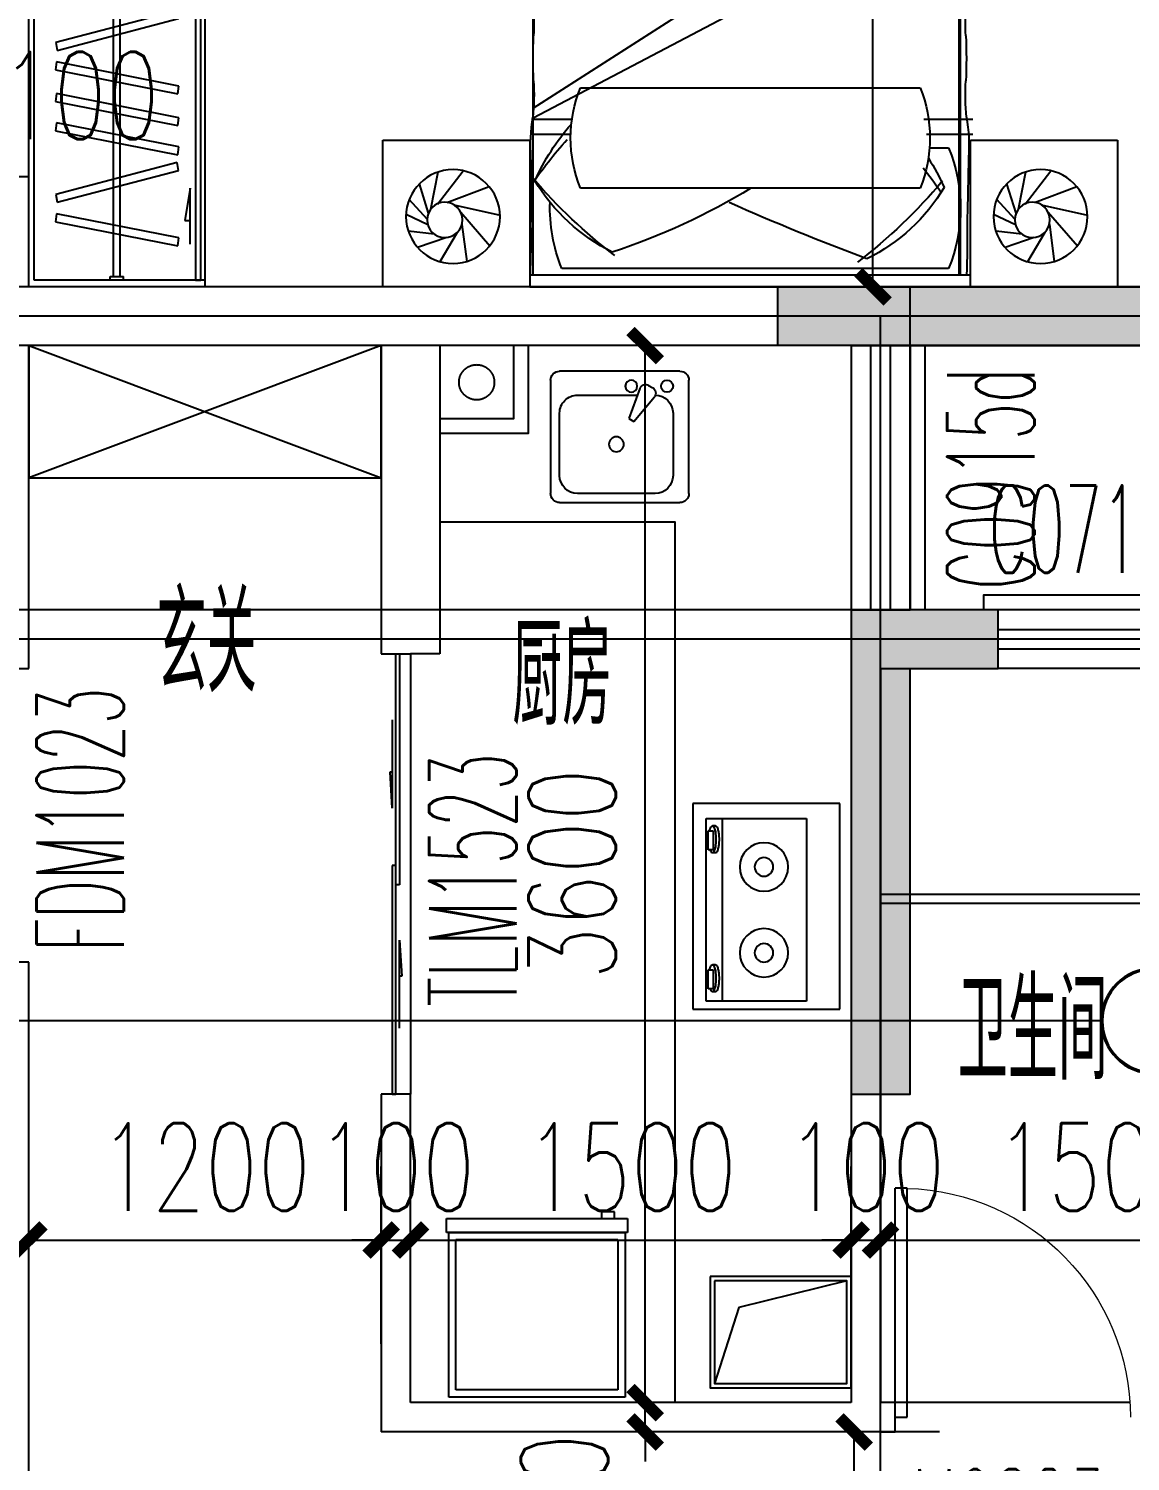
# Model space of a CAD drawing. Extents: x -129588 to 17450, y 1144 to 109436.
# Drawn here: x -3214 to 536, y 21598 to 26478 of the extents above; entities that cross this region are included whole.
import ezdxf

# ---------------------------------------------------------------- set-up
doc = ezdxf.new("R2010")
doc.units = 0
doc.header["$LTSCALE"] = 1000
doc.header["$MEASUREMENT"] = 0
doc.linetypes.add('DASH', pattern=[0.35, 0.25, -0.1])
doc.linetypes.add('PS', pattern=[3200, 1500, -200, 1500])
doc.layers.add('A-area(算全面积)', color=21, linetype='Continuous', plot=False)
doc.layers.add('A-FUR', color=8, linetype='Continuous', plot=False)
for name, color, linetype in [('A-Lvtry', 5, 'Continuous'), ('A-烟气道', 105, 'Continuous'), ('A-第三道尺寸线', 105, 'Continuous'), ('A-线脚看线', 9, 'Continuous'), ('DOTE', 16, 'Continuous'), ('PS', 6, 'PS'), ('PUB_HATCH', 8, 'Continuous'), ('PUB_TEXT', 7, 'Continuous'), ('WALL', 2, 'Continuous'), ('WINDOW', 4, 'Continuous'), ('WINDOW_TEXT', 7, 'Continuous'), ('剪力墙', 6, 'Continuous'), ('商业', 2, 'Continuous')]:
    doc.layers.add(name, color=color, linetype=linetype)
doc.styles.add('_TCH_DIM_T3', font='SIMPLEX.shx', dxfattribs={"width": 0.705882, "bigfont": 'GBCBIG.shx'})
doc.styles.add('_TCH_WINDOW', font='SIMPLEX.shx', dxfattribs={"width": 0.7, "height": 3.5, "bigfont": 'GBCBIG.shx'})
doc.styles.get("Standard").update_dxf_attribs({"font": 'gbenor.shx', "width": 0.7, "bigfont": 'gbcbig.shx'})
doc.dimstyles.new('_TCH_ARCH&&100', dxfattribs={"dimtxt": 297.5, "dimasz": 100, "dimexe": 250, "dimexo": 300, "dimgap": 100, "dimtad": 1, "dimdec": 0, "dimzin": 0, "dimdsep": 46, "dimtxsty": '_TCH_DIM_T3', "dimblk": 'ARCHTICK', "dimcen": 0.09, "dimclrt": 7, "dimazin": 2, "dimtfac": 1, "dimtdec": 0, "dimtix": 1, "dimtmove": 2, "dimatfit": 3, "dimfxl": 0, "dimtolj": 1, "dimtzin": 0, "dimarcsym": 0})

# ---------------------------------------------------------------- blocks, each defined once
blk = doc.blocks.new('jgjlq030328')
at = {"layer": 'PUB_HATCH'}
for points in [[(-245335, 18311.9), (-245335, 17711.9), (-246985, 17711.9), (-246985, 17911.9), (-245535, 17911.9), (-245535, 18311.9)], [(-246235, 16811.9), (-246735, 16811.9), (-246735, 15161.9), (-246535, 15161.9), (-246535, 16611.9), (-246235, 16611.9)]]:
    blk.add_hatch(color=256, dxfattribs=at).paths.add_polyline_path(points)
at = {"layer": '剪力墙'}
for points in [[(-245335, 18311.9), (-245335, 17711.9), (-246985, 17711.9), (-246985, 17911.9), (-245535, 17911.9), (-245535, 18311.9)], [(-246235, 16811.9), (-246735, 16811.9), (-246735, 15161.9), (-246535, 15161.9), (-246535, 16611.9), (-246235, 16611.9)]]:
    blk.add_lwpolyline(points, close=True, dxfattribs=at)
blk = doc.blocks.new('zhouxianssceng0329')
at = {"layer": 'DOTE'}
for p, q in [((5501.3, 144298.2), (-3313.7, 144298.2)), ((-313.7, 132089.9), (-313.7, 144298.2)), ((5501.3, 143298.2), (-44988.6, 143298.2)), ((5501.3, 143198.2), (-3313.7, 143198.2)), ((5501.3, 141898.2), (-10113.7, 141898.2))]:
    blk.add_line(p, q, dxfattribs=at)
blk = doc.blocks.new('BX1')
at = {"layer": 'A-Lvtry'}
for p, q in [((-560, 8), (-607.7, 8)), ((-607.7, 8), (-607.7, -608)), ((-560, -608), (-560, 8)), ((0, 0), (-560, 0)), ((0, -600), (0, 0)), ((-560, 0), (-560, -600)), ((-24, -24), (-536, -24)), ((-536, -24), (-536, -576)), ((-24, -576), (-24, -24)), ((-631.1, -564.3), (-631.1, -520)), ((-631.1, -520), (-607.7, -520)), ((-607.7, -520), (-607.7, -564.3)), ((-607.7, -564.3), (-631.1, -564.3)), ((-536, -576), (-24, -576)), ((-607.7, -608), (-560, -608)), ((-560, -600), (0, -600))]:
    blk.add_line(p, q, dxfattribs=at)
blk = doc.blocks.new('t4')
at = {"layer": 'A-Lvtry'}
for p, q in [((3876514.8, 2551819.5), (3876514.8, 2552229.1)), ((3876545.3, 2552259.6), (3876931.4, 2552259.6)), ((3876961.9, 2552229.1), (3876961.9, 2551819.5)), ((3876819.6, 2552205.6), (3876606.3, 2552205.6)), ((3876545.3, 2552144.6), (3876545.3, 2551880.5)), ((3876790.3, 2552072.2), (3876875.1, 2552142)), ((3876913.8, 2552122.3), (3876905.6, 2552136.5)), ((3876903.3, 2552093.1), (3876800.4, 2552054.6)), ((3876880.6, 2551880.5), (3876880.6, 2552084.6)), ((3876800.4, 2552054.6), (3876790.3, 2552072.2)), ((3876931.4, 2551789), (3876545.3, 2551789)), ((3876606.3, 2551819.5), (3876819.6, 2551819.5))]:
    blk.add_line(p, q, dxfattribs=at)
for centre, major_axis, start_param, end_param in [((3876545.3, 2552229.1), (-21.6, 21.6), -0.785398, 0.785398), ((3876931.4, 2552229.1), (-21.6, 21.6), 3.926991, 5.497787), ((3876606.3, 2552144.6), (-43.1, 43.1), -0.785398, 0.785398), ((3876819.6, 2552144.6), (43.1, 43.1), 5.497787, 7.068583), ((3876911.1, 2552185.3), (-14.4, 14.4), 4.712389, 10.995574), ((3876888, 2552126.3), (14.4, 14.4), 6.021386, 7.757331), ((3876911.1, 2552063.4), (14.4, 14.4), 6.283185283893945, 12.56637059107353), ((3876896.2, 2552112.2), (-14.4, 14.4), 2.714645, 4.45059), ((3876713, 2552012.6), (18, 18), 6.283185283897186, 12.56637059107677), ((3876606.3, 2551880.5), (-43.1, 43.1), 0.785398, 2.356194), ((3876819.6, 2551880.5), (-43.1, 43.1), 2.356194, 3.926991), ((3876545.3, 2551819.5), (21.6, 21.6), 2.356194, 3.926991), ((3876931.4, 2551819.5), (-21.6, 21.6), 2.356194, 3.926991)]:
    blk.add_ellipse(centre, major_axis=major_axis, ratio=1, start_param=start_param, end_param=end_param, dxfattribs=at)
blk = doc.blocks.new('zt1')
at = {"layer": 'A-Lvtry', "linetype": 'Continuous'}
for p, q in [((-700, 0), (0, 0)), ((-700, -500), (-700, 0)), ((0, 0), (0, -500)), ((0, -500), (-700, -500))]:
    blk.add_line(p, q, dxfattribs=at)
at = {"layer": 'A-Lvtry'}
for p, q in [((-673.5, -113.1), (-673.5, -455.5)), ((-50.7, -113.1), (-673.5, -113.1)), ((-50.7, -455.5), (-50.7, -113.1)), ((-673.5, -399.8), (-50.7, -399.8)), ((-640.9, -422.1), (-640.8, -433.8)), ((-565.7, -431.5), (-630.4, -431.5)), ((-630.4, -431.5), (-630.4, -448.2)), ((-565.7, -448.2), (-565.7, -431.5)), ((-549.1, -423.2), (-549.1, -433.7)), ((-167.9, -422.1), (-167.8, -433.8)), ((-157.4, -431.5), (-157.4, -448.2)), ((-92.7, -431.5), (-157.4, -431.5)), ((-92.7, -448.2), (-92.7, -431.5)), ((-76.1, -423.2), (-76.1, -433.7)), ((-673.5, -455.5), (-50.7, -455.5)), ((-630.4, -448.2), (-565.7, -448.2)), ((-157.4, -448.2), (-92.7, -448.2))]:
    blk.add_line(p, q, dxfattribs=at)
for points in [[(-549.1, -423.2, 0.259034), (-551, -419.8, 0.076276), (-562.5, -414.9, 0.036515), (-576.1, -412.4, 0.026615), (-594.9, -411.4, 0.026615), (-613.8, -412.4, 0.036515), (-627.3, -414.9, 0.076276), (-638.9, -419.8, 0.259034), (-640.8, -423.2, 0.078462), (-640.6, -424.5, 0.056762)], [(-549.1, -433.7, 0.259034), (-551, -430.3, 0.076276), (-562.5, -425.4, 0.036515), (-576.1, -422.9, 0.026615), (-594.9, -421.9, 0.026615), (-613.8, -422.9, 0.036515), (-627.3, -425.4, 0.076276), (-638.9, -430.3, 0.259034), (-640.8, -433.7, 0.259034), (-638.9, -437.2, 0.056762), (-630.4, -441.2, 0.036515)], [(-565.7, -442.9, 0.008736), (-562.5, -442.1, 0.076276), (-551, -437.2, 0.259034), (-549.1, -433.7, 0.259034)], [(-76.1, -423.2, 0.259034), (-78, -419.8, 0.076276), (-89.5, -414.9, 0.036515), (-103.1, -412.4, 0.026615), (-121.9, -411.4, 0.026615), (-140.8, -412.4, 0.036515), (-154.3, -414.9, 0.076276), (-165.9, -419.8, 0.259034), (-167.8, -423.2, 0.078462), (-167.6, -424.5, 0.056762)], [(-76.1, -433.7, 0.259034), (-78, -430.3, 0.076276), (-89.5, -425.4, 0.036515), (-103.1, -422.9, 0.026615), (-121.9, -421.9, 0.026615), (-140.8, -422.9, 0.036515), (-154.3, -425.4, 0.076276), (-165.9, -430.3, 0.259034), (-167.8, -433.7, 0.259034), (-165.9, -437.2, 0.056762), (-157.4, -441.2, 0.036515)], [(-92.7, -442.9, 0.008736), (-89.5, -442.1, 0.076276), (-78, -437.2, 0.259034), (-76.1, -433.7, 0.259034)]]:
    blk.add_lwpolyline(points, format="xyb", dxfattribs=at)
at = {"layer": 'A-Lvtry', "linetype": 'Continuous'}
for centre, radius in [((-508.4, -258.5), 82.5), ((-215.8, -258.5), 82.5), ((-508.4, -258.5), 31.6), ((-215.8, -258.5), 31.6)]:
    blk.add_circle(centre, radius, dxfattribs=at)
at = {"layer": 'A-Lvtry', "width": 0.8, "flags": 9}
for tag in ['YSIZE', 'XSIZE']:
    blk.add_attdef(tag, (-350, 0), '', height=0.5, dxfattribs=at)
blk = doc.blocks.new('A$C2EEA3612')
at = {"linetype": 'Continuous'}
for p, q in [((-180, 570), (-172.9, 299.7)), ((-175, 570.2), (-168, 299.8)), ((175, 570.2), (168, 299.8)), ((180, 570), (172.9, 299.7)), ((-172.9, 299.7), (-171.1, 240)), ((-163, 295), (163, 295)), ((172.9, 299.7), (171.1, 240)), ((-171.6, 255), (171.6, 255)), ((-163, 290), (163, 290)), ((-171.1, 240), (-169.5, 186.6)), ((171.1, 240), (169.5, 186.6)), ((-169.5, 186.6), (-165.6, 19.4)), ((169.5, 186.6), (165.6, 19.4)), ((-145.6, 0), (145.6, 0))]:
    blk.add_line(p, q, dxfattribs=at)
for radius in [20, 15]:
    blk.add_circle((0, 90), radius, dxfattribs=at)
for centre, radius, start, end in [((0, 570), 180, 0, 180), ((0, 570), 175, 0, 180), ((-163, 300), 10, 181.7534, 270), ((-163, 300), 5, 181.7534, 270), ((163, 300), 5, 270, 358.2466), ((163, 300), 10, 270, 358.2466), ((-149.5, 187.2), 20, 99.8557, 181.7534), ((0, -673.3), 893.4, 80.1443, 99.8557), ((149.5, 187.2), 20, 358.2466, 80.1443), ((-145.6, 20), 20, 181.7534, 270), ((145.6, 20), 20, 270, 358.2466)]:
    blk.add_arc(centre, radius, start, end, dxfattribs=at)
blk = doc.blocks.new('g3wr')
at = {"color": 251}
blk.add_wipeout([(92376.5, 176270.3), (92376.5, 176416), (92376.5, 176561.6), (92382.1, 176575.5), (92395.9, 176581.5), (92459.4, 176583.5), (92576.3, 176580.9), (92666.2, 176588.6), (92736.4, 176588), (92946.5, 176596), (92946.5, 176591), (93056.8, 176558.2), (93056.8, 176558.2), (93126.5, 176416), (93075.6, 176297.8), (92946.5, 176236), (92831.5, 176244.5), (92676.2, 176243), (92576.3, 176251), (92395.9, 176250.4)], dxfattribs=at)
at = {"xscale": -1, "rotation": 270}
blk.add_blockref('A$C2EEA3612', (92376.5, 176416), dxfattribs=at)
blk = doc.blocks.new('$TCHSYS$WIN2D')
for p, q in [((-0.5, 0.5), (0.5, 0.5)), ((-0.5, 0.5), (-0.5, -0.5)), ((0.5, 0.5), (0.5, -0.5)), ((0.5, 0.1667), (-0.5, 0.1667)), ((0.5, -0.1667), (-0.5, -0.1667)), ((-0.5, -0.5), (0.5, -0.5))]:
    blk.add_line(p, q)
blk = doc.blocks.new('$DorLib2D$00000001')
for p, q in [((0.45, 0.975), (0.5, 0.975)), ((0.45, 0), (0.45, 0.975)), ((0.5, 0), (0.5, 0.975)), ((0.5, 0), (0.45, 0))]:
    blk.add_line(p, q)
at = {"lineweight": 13}
blk.add_arc((0.475, 0), 0.975, 91.4693, 180, dxfattribs=at)
blk = doc.blocks.new('$DorLib2D$00000131')
at = {"color": 0, "linetype": 'Continuous'}
for p, q in [((0.15, 0.125), (0.2319, 0.1973)), ((0.2319, 0.1973), (0.2319, 0.125)), ((-0.5, 0.125), (-0.5, 0)), ((0.0192, 0.125), (-0.5, 0.125)), ((0.0192, 0), (0.0192, 0.125)), ((0.35, 0.125), (0.15, 0.125)), ((-0.5, 0), (0.0192, 0)), ((-0.024, 0), (0.5, 0)), ((-0.024, -0.125), (-0.024, 0)), ((0.5, 0), (0.5, -0.125)), ((-0.35, -0.125), (-0.15, -0.125)), ((-0.2319, -0.1973), (-0.2319, -0.125)), ((-0.15, -0.125), (-0.2319, -0.1973)), ((0.5, -0.125), (-0.024, -0.125))]:
    blk.add_line(p, q, dxfattribs=at)
blk = doc.blocks.new('_ArchTick')
at = {"color": 0, "linetype": 'ByBlock', "const_width": 0.4}
blk.add_lwpolyline([(-0.5, -0.5), (0.5, 0.5)], dxfattribs=at)
blk = doc.blocks.new('*D1066')
at = {"layer": 'A-第三道尺寸线', "color": 0, "lineweight": -2, "transparency": 16777216}
for p, q in [((90662, 166534.8), (90121.7, 166534.8)), ((90371.7, 165434.8), (90371.7, 166534.8)), ((90662, 165434.8), (90121.7, 165434.8))]:
    blk.add_line(p, q, dxfattribs=at)
at = {"layer": 'Defpoints', "color": 0, "transparency": 16777216}
for p in [(90371.7, 166534.8), (90962, 166534.8), (90962, 165434.8)]:
    blk.add_point(p, dxfattribs=at)
at = {"layer": 'A-第三道尺寸线', "color": 0, "lineweight": -2, "transparency": 16777216, "xscale": 100, "yscale": 100, "zscale": 100}
for p, rotation in [((90371.7, 166534.8), 90), ((90371.7, 165434.8), 270)]:
    blk.add_blockref('_ArchTick', p, dxfattribs=dict(at, rotation=rotation))
at = {"layer": 'A-第三道尺寸线', "color": 7, "transparency": 16777216, "insert": (90123, 165984.8), "char_height": 297.5, "attachment_point": 5, "rotation": 90, "style": '_TCH_DIM_T3'}
blk.add_mtext('\\A1;1100', dxfattribs=at)
blk = doc.blocks.new('*D1074')
at = {"layer": 'A-第三道尺寸线', "color": 0, "lineweight": -2, "transparency": 16777216}
for p, q in [((90462, 166834.8), (90462, 167438.6)), ((91962, 166834.8), (91962, 167438.6)), ((90462, 167188.6), (91962, 167188.6))]:
    blk.add_line(p, q, dxfattribs=at)
at = {"layer": 'Defpoints', "color": 0, "transparency": 16777216}
for p in [(91962, 167188.6), (90462, 166534.8), (91962, 166534.8)]:
    blk.add_point(p, dxfattribs=at)
at = {"layer": 'A-第三道尺寸线', "color": 0, "lineweight": -2, "transparency": 16777216, "xscale": 100, "yscale": 100, "zscale": 100, "rotation": 180}
blk.add_blockref('_ArchTick', (90462, 167188.6), dxfattribs=at)
at = {"layer": 'A-第三道尺寸线', "color": 0, "lineweight": -2, "transparency": 16777216, "xscale": 100, "yscale": 100, "zscale": 100}
blk.add_blockref('_ArchTick', (91962, 167188.6), dxfattribs=at)
at = {"layer": 'A-第三道尺寸线', "color": 7, "transparency": 16777216, "insert": (91212, 167437.3), "char_height": 297.5, "attachment_point": 5, "style": '_TCH_DIM_T3'}
blk.add_mtext('\\A1;1500', dxfattribs=at)
blk = doc.blocks.new('*D1075')
at = {"layer": 'A-第三道尺寸线', "color": 0, "lineweight": -2, "transparency": 16777216}
for p, q in [((90362, 166834.8), (90362, 167438.6)), ((90462, 166834.8), (90462, 167438.6)), ((90362, 167188.6), (90262, 167188.6)), ((90362, 167188.6), (90462, 167188.6)), ((90462, 167188.6), (90562, 167188.6))]:
    blk.add_line(p, q, dxfattribs=at)
at = {"layer": 'Defpoints', "color": 0, "transparency": 16777216}
for p in [(90462, 167188.6), (90362, 166534.8), (90462, 166534.8)]:
    blk.add_point(p, dxfattribs=at)
at = {"layer": 'A-第三道尺寸线', "color": 0, "lineweight": -2, "transparency": 16777216, "xscale": 100, "yscale": 100, "zscale": 100}
blk.add_blockref('_ArchTick', (90362, 167188.6), dxfattribs=at)
at = {"layer": 'A-第三道尺寸线', "color": 0, "lineweight": -2, "transparency": 16777216, "xscale": 100, "yscale": 100, "zscale": 100, "rotation": 180}
blk.add_blockref('_ArchTick', (90462, 167188.6), dxfattribs=at)
at = {"layer": 'A-第三道尺寸线', "color": 7, "transparency": 16777216, "insert": (90412, 167437.3), "char_height": 297.5, "attachment_point": 5, "style": '_TCH_DIM_T3'}
blk.add_mtext('\\A1;100', dxfattribs=at)
blk = doc.blocks.new('*D1076')
at = {"layer": 'A-第三道尺寸线', "color": 0, "lineweight": -2, "transparency": 16777216}
for p, q in [((88862, 166834.8), (88862, 167438.6)), ((90362, 166834.8), (90362, 167438.6)), ((88862, 167188.6), (90362, 167188.6))]:
    blk.add_line(p, q, dxfattribs=at)
at = {"layer": 'Defpoints', "color": 0, "transparency": 16777216}
for p in [(90362, 167188.6), (88862, 166534.8), (90362, 166534.8)]:
    blk.add_point(p, dxfattribs=at)
at = {"layer": 'A-第三道尺寸线', "color": 0, "lineweight": -2, "transparency": 16777216, "xscale": 100, "yscale": 100, "zscale": 100, "rotation": 180}
blk.add_blockref('_ArchTick', (88862, 167188.6), dxfattribs=at)
at = {"layer": 'A-第三道尺寸线', "color": 0, "lineweight": -2, "transparency": 16777216, "xscale": 100, "yscale": 100, "zscale": 100}
blk.add_blockref('_ArchTick', (90362, 167188.6), dxfattribs=at)
at = {"layer": 'A-第三道尺寸线', "color": 7, "transparency": 16777216, "insert": (89612, 167437.3), "char_height": 297.5, "attachment_point": 5, "style": '_TCH_DIM_T3'}
blk.add_mtext('\\A1;1500', dxfattribs=at)
blk = doc.blocks.new('*D1077')
at = {"layer": 'A-第三道尺寸线', "color": 0, "lineweight": -2, "transparency": 16777216}
for p, q in [((88762, 166834.8), (88762, 167438.6)), ((88862, 166834.8), (88862, 167438.6)), ((88762, 167188.6), (88662, 167188.6)), ((88762, 167188.6), (88862, 167188.6)), ((88862, 167188.6), (88962, 167188.6))]:
    blk.add_line(p, q, dxfattribs=at)
at = {"layer": 'Defpoints', "color": 0, "transparency": 16777216}
for p in [(88862, 167188.6), (88762, 166534.8), (88862, 166534.8)]:
    blk.add_point(p, dxfattribs=at)
at = {"layer": 'A-第三道尺寸线', "color": 0, "lineweight": -2, "transparency": 16777216, "xscale": 100, "yscale": 100, "zscale": 100}
blk.add_blockref('_ArchTick', (88762, 167188.6), dxfattribs=at)
at = {"layer": 'A-第三道尺寸线', "color": 0, "lineweight": -2, "transparency": 16777216, "xscale": 100, "yscale": 100, "zscale": 100, "rotation": 180}
blk.add_blockref('_ArchTick', (88862, 167188.6), dxfattribs=at)
at = {"layer": 'A-第三道尺寸线', "color": 7, "transparency": 16777216, "insert": (88812, 167437.3), "char_height": 297.5, "attachment_point": 5, "style": '_TCH_DIM_T3'}
blk.add_mtext('\\A1;100', dxfattribs=at)
blk = doc.blocks.new('*D1078')
at = {"layer": 'A-第三道尺寸线', "color": 0, "lineweight": -2, "transparency": 16777216}
for p, q in [((87562, 166834.8), (87562, 167438.6)), ((88762, 166834.8), (88762, 167438.6)), ((87562, 167188.6), (88762, 167188.6))]:
    blk.add_line(p, q, dxfattribs=at)
at = {"layer": 'Defpoints', "color": 0, "transparency": 16777216}
for p in [(88762, 167188.6), (87562, 166534.8), (88762, 166534.8)]:
    blk.add_point(p, dxfattribs=at)
at = {"layer": 'A-第三道尺寸线', "color": 0, "lineweight": -2, "transparency": 16777216, "xscale": 100, "yscale": 100, "zscale": 100, "rotation": 180}
blk.add_blockref('_ArchTick', (87562, 167188.6), dxfattribs=at)
at = {"layer": 'A-第三道尺寸线', "color": 0, "lineweight": -2, "transparency": 16777216, "xscale": 100, "yscale": 100, "zscale": 100}
blk.add_blockref('_ArchTick', (88762, 167188.6), dxfattribs=at)
at = {"layer": 'A-第三道尺寸线', "color": 7, "transparency": 16777216, "insert": (88162, 167437.3), "char_height": 297.5, "attachment_point": 5, "style": '_TCH_DIM_T3'}
blk.add_mtext('\\A1;1200', dxfattribs=at)
blk = doc.blocks.new('*D1079')
at = {"layer": 'A-第三道尺寸线', "color": 0, "lineweight": -2, "transparency": 16777216}
for p, q in [((90062, 170234.8), (89410.7, 170234.8)), ((89660.7, 166634.8), (89660.7, 170234.8)), ((90062, 166634.8), (89410.7, 166634.8))]:
    blk.add_line(p, q, dxfattribs=at)
at = {"layer": 'Defpoints', "color": 0, "transparency": 16777216}
for p in [(89660.7, 170234.8), (90362, 170234.8), (90362, 166634.8)]:
    blk.add_point(p, dxfattribs=at)
at = {"layer": 'A-第三道尺寸线', "color": 0, "lineweight": -2, "transparency": 16777216, "xscale": 100, "yscale": 100, "zscale": 100}
for p, rotation in [((89660.7, 170234.8), 90), ((89660.7, 166634.8), 270)]:
    blk.add_blockref('_ArchTick', p, dxfattribs=dict(at, rotation=rotation))
at = {"layer": 'A-第三道尺寸线', "color": 7, "transparency": 16777216, "insert": (89412, 168434.8), "char_height": 297.5, "attachment_point": 5, "rotation": 90, "style": '_TCH_DIM_T3'}
blk.add_mtext('\\A1;3600', dxfattribs=at)
blk = doc.blocks.new('*D1080')
at = {"layer": 'A-第三道尺寸线', "color": 0, "lineweight": -2, "transparency": 16777216}
for p, q in [((89660.7, 166634.8), (89660.7, 166734.8)), ((90062, 166634.8), (89410.7, 166634.8)), ((89660.7, 166534.8), (89660.7, 166634.8)), ((90062, 166534.8), (89410.7, 166534.8)), ((89660.7, 166534.8), (89660.7, 166434.8))]:
    blk.add_line(p, q, dxfattribs=at)
at = {"layer": 'Defpoints', "color": 0, "transparency": 16777216}
for p in [(89660.7, 166634.8), (90362, 166634.8), (90362, 166534.8)]:
    blk.add_point(p, dxfattribs=at)
at = {"layer": 'A-第三道尺寸线', "color": 0, "lineweight": -2, "transparency": 16777216, "xscale": 100, "yscale": 100, "zscale": 100}
for p, rotation in [((89660.7, 166634.8), 270), ((89660.7, 166534.8), 90)]:
    blk.add_blockref('_ArchTick', p, dxfattribs=dict(at, rotation=rotation))
at = {"layer": 'A-第三道尺寸线', "color": 7, "transparency": 16777216, "insert": (89385.7, 166259.8), "char_height": 297.5, "attachment_point": 5, "rotation": 90, "style": '_TCH_DIM_T3'}
blk.add_mtext('\\A1;100', dxfattribs=at)
blk = doc.blocks.new('床-次')
for p, q in [((0, 1250), (-500, 1250)), ((-500, 1250), (-500, 750)), ((0, 750), (0, 1250)), ((-211.2, 1097.1), (-246.7, 1171.4)), ((-251.5, 1094.8), (-351.2, 1125.9)), ((-230.3, 1099.5), (-298, 1160.7)), ((-179.1, 1074.2), (-189.7, 1163.7)), ((-168.5, 1032.8), (-133.7, 1131.8)), ((-264.8, 1087), (-391.3, 1061.6)), ((-281.6, 1064.1), (-395.4, 976.5)), ((-287.6, 1032.1), (-341.4, 888.3)), ((-185.3, 997.5), (-85.7, 1056.5)), ((-279.8, 1009.2), (-244.4, 851.5)), ((-253.8, 985.3), (-140.1, 886)), ((-212.8, 981.5), (-86.3, 964.7)), ((-40, 738.5), (-2054.4, 738.5)), ((-40, 738.5), (-2054.4, 738.5)), ((-1999.7, 738.5), (-1999.7, -801.2)), ((-608.2, 738.5), (-1552.4, -732.5)), ((-575.1, 738.5), (-1363.6, -758.2)), ((-570.6, 738.5), (-570.6, 606)), ((-519.8, 738.5), (-519.8, 615.5)), ((-500, 750), (0, 750)), ((-40, -750), (-40, 750)), ((-40, 750), (0, 750)), ((0, 750), (0, -750)), ((-63, -675.7), (-63, 640.9)), ((-678.3, 577.3), (-678.3, -578.2)), ((-336.3, -578.2), (-336.3, 577.3)), ((-570.6, -590.9), (-570.6, -758.2)), ((-519.8, -600.4), (-519.8, -758.2)), ((-473.4, -610.8), (-473.4, -675.7)), ((-40, -711.5), (-2054.4, -711.5)), ((-40, -715.5), (-2054.4, -715.5)), ((0, -750), (-500, -750)), ((-500, -750), (-500, -1250)), ((0, -750), (-40, -750)), ((0, -1250), (0, -750)), ((-211.2, -902.9), (-246.7, -828.6)), ((-251.5, -905.2), (-351.2, -874.1)), ((-230.3, -900.5), (-298, -839.3)), ((-179.1, -925.8), (-189.7, -836.3)), ((-168.5, -967.2), (-133.7, -868.2)), ((-264.8, -913), (-391.3, -938.4)), ((-281.6, -935.9), (-395.4, -1023.5)), ((-287.6, -967.9), (-341.4, -1111.7)), ((-185.3, -1002.5), (-85.7, -943.5)), ((-279.8, -990.8), (-244.4, -1148.5)), ((-253.8, -1014.7), (-140.1, -1114)), ((-212.8, -1018.5), (-86.3, -1035.3)), ((-500, -1250), (0, -1250))]:
    blk.add_line(p, q)
for centre, radius in [((-239.3, 1011.5), 160), ((-228.1, 1039.5), 60), ((-239.3, -988.5), 160), ((-228.1, -960.5), 60)]:
    blk.add_circle(centre, radius)
for centre, radius, start, end in [((-2050.6, 726), 61.8, 114.6552, 197.0582), ((-2025.4, 689.2), 106, 45.7841, 118.7213), ((-1447.1, 581), 209.9, 87.9632, 116.1276), ((-1430.8, 599), 192, 63.047, 92.6492), ((-1950.6, 749.2), 16, 93.3957, 183.4418), ((-1965.7, -466.9), 1215.2, 83.9678, 90.0408), ((-1770.2, 1899.8), 1160.2, 266.6495, 276.12), ((-1636.1, 955.2), 209.3, 267.1562, 297.4576), ((-1225.8, 1105.3), 355.3, 250.6064, 272.328), ((-1221.3, -1525.3), 2275.6, 85.9688, 89.7495), ((-909.2, 2045.3), 1309.4, 263.3302, 272.3581), ((-778.2, -773.7), 1512.6, 87.0776, 92.9224), ((-655.9, 1541.2), 805.5, 266.782, 275.5915), ((-480.7, 163.8), 583.8, 86.0367, 99.5331), ((-58.4, 47), 749.3, 113.8347, 131.4622), ((532.5, -530), 1548.8, 124.5749, 131.8881), ((-774.9, -20652.4), 21401.2, 88.49238, 89.10433), ((-1546.8, -636.7), 1810.6, 37.3131, 49.4206), ((-689.8, 185.7), 637.9, 26.4088, 59.0003), ((-160, -2198.1), 2939.9, 87.6616, 91.0116), ((-1983, 763.6), 138.4, 203.7061, 231.956), ((-2098.3, 610.2), 53.6, 340.2311, 55.8644), ((-268.2, 142.5), 539, 67.6212, 92.1024), ((-1819.9, 531), 236, 164.9987, 197.1808), ((-507.3, 161.9), 449.1, 67.6212, 112.3788), ((-2002.9, 452.2), 43.4, 129.0734, 167.946), ((-2962.5, 430.3), 933.9, 354.9526, 3.4165), ((-2185.6, 1136.9), 2172.2, 328.3558, 342.1044), ((5743.4, 272.5), 7776, 179.44258, 181.07566), ((-1219.9, 79.3), 812.7, 176.6723, 181.7242), ((-9950.5, -199.5), 7922.3, 358.6733, 1.8401), ((-7673.2, -3224.4), 8087.9, 20.45865, 24.04845), ((-2329.2, -362.3), 299.6, 341.3052, 356.0421), ((-1523.8, 732.7), 1810.6, 309.9646, 322.6869), ((-666.8, -113.7), 637.9, 300.9997, 333.5912), ((-1819.9, -528), 236, 162.8192, 195.0013), ((-507.3, -162.9), 449.1, 247.6212, 292.3788), ((-2098.3, -607.2), 53.6, 304.1356, 19.7689), ((-35.4, 25), 749.3, 237.4638, 246.1653), ((555.5, 626), 1548.8, 231.6372, 235.4251), ((-1983, -760.6), 138.4, 128.044, 156.2939), ((-268.2, -177.3), 539, 247.6212, 292.3788), ((-2050.6, -723), 61.8, 162.9418, 245.3448), ((-2025.4, -686.2), 106, 241.2787, 314.2159), ((-1950.6, -746.2), 16, 176.5582, 266.6043), ((-1965.7, 469.9), 1215.2, 269.9592, 276.0322), ((-1770.2, -1896.8), 1160.2, 83.88, 93.3505), ((-1636.1, -952.2), 209.3, 62.5424, 92.8438), ((-1447.1, -578), 209.9, 243.8724, 272.0368), ((-1430.8, -596), 192, 267.3508, 296.953), ((-1225.8, -1102.3), 355.3, 87.672, 109.3936), ((-1221.3, 1528.3), 2275.6, 270.2505, 274.0312), ((-909.2, -2042.3), 1309.4, 87.6419, 96.6698), ((-778.2, 776.7), 1512.6, 267.0776, 272.9224), ((-655.9, -1538.2), 805.5, 84.4085, 93.218), ((-480.7, -160.8), 583.8, 260.4669, 273.9633), ((-774.9, 20655.4), 21401.2, 270.89567, 271.50762), ((-160, 2201.1), 2939.9, 268.9884, 272.3384)]:
    blk.add_arc(centre, radius, start, end)
at = {"text_generation_flag": 4, "width": 0.8, "flags": 9}
for tag, p in [('XSIZE', (-239.3, 1011.5)), ('YSIZE', (-239.3, 1011.5)), ('XSIZE', (-239.3, -988.5)), ('YSIZE', (-239.3, -988.5))]:
    blk.add_attdef(tag, p, '', height=0.5, rotation=180, dxfattribs=at)
blk = doc.blocks.new('u5g')
at = {"color": 8, "linetype": 'DASH', "ltscale": 20}
for p, q in [((10502.8, 151826.4), (10512.8, 151826.4)), ((10512.8, 151826.4), (10512.8, 151776.4)), ((12177.7, 151813.9), (10512.8, 151813.9)), ((12187.8, 151826.4), (12177.7, 151826.4)), ((12177.7, 151826.4), (12177.7, 151776.4)), ((10502.8, 151776.4), (10512.8, 151776.4)), ((12177.7, 151788.9), (10512.8, 151788.9)), ((12187.8, 151776.4), (12177.7, 151776.4))]:
    blk.add_line(p, q, dxfattribs=at)
at = {"color": 8, "ltscale": 20}
for p, q in [((11917.6, 151531.4), (12012.7, 151550.3)), ((12012.7, 151550.3), (12012.7, 151531.4)), ((12082.8, 151531.4), (11917.6, 151531.4)), ((10607.7, 151503.4), (10772.9, 151503.4)), ((10772.9, 151503.4), (10677.8, 151484.5)), ((10677.8, 151484.5), (10677.8, 151503.4))]:
    blk.add_line(p, q, dxfattribs=at)
at = {"linetype": 'DASH', "ltscale": 20}
for points in [[(12207.8, 152126.4), (10482.8, 152126.4), (10482.8, 151476.4), (12207.8, 151476.4)], [(10502.8, 151531.4), (11355.3, 151531.4), (11355.3, 151511.4), (10502.8, 151511.4)], [(11335.3, 151511.4), (12187.8, 151511.4), (12187.8, 151491.4), (11335.3, 151491.4)]]:
    blk.add_lwpolyline(points, close=True, dxfattribs=at)
blk.add_lwpolyline([(12187.8, 151476.4), (12187.8, 152106.4), (10502.8, 152106.4), (10502.8, 151476.4)], dxfattribs=at)
at = {"color": 8, "linetype": 'DASH', "ltscale": 20}
for points in [[(10603.3, 151578.7), (10696.8, 152026.6), (10719.8, 152021.8), (10626.3, 151573.9)], [(10780.1, 151578.7), (10873.6, 152026.6), (10896.6, 152021.8), (10803.1, 151573.9)], [(11001.3, 151572.3), (10930.5, 152024.3), (10953.7, 152028), (11024.5, 151576)], [(11087.5, 151578.7), (11181, 152026.6), (11204, 152021.8), (11110.4, 151573.9)], [(11310.5, 151572.3), (11239.7, 152024.3), (11262.9, 152028), (11333.7, 151576)], [(11396.6, 151578.7), (11490.1, 152026.6), (11513.1, 152021.8), (11419.6, 151573.9)], [(11617.8, 151572.3), (11547, 152024.3), (11570.2, 152028), (11641, 151576)], [(11711, 151572.3), (11640.2, 152024.3), (11663.4, 152028), (11734.2, 151576)], [(11796.6, 151572.3), (11725.8, 152024.3), (11749, 152028), (11819.8, 151576)], [(11842.7, 151578.7), (11936.3, 152026.6), (11959.3, 152021.8), (11865.7, 151573.9)], [(12064, 151572.3), (11993.2, 152024.3), (12016.4, 152028), (12087.2, 151576)]]:
    blk.add_lwpolyline(points, close=True, dxfattribs=at)
blk = doc.blocks.new('*D1102')
at = {"layer": 'A-第三道尺寸线', "color": 0, "lineweight": -2, "transparency": 16777216}
for p, q in [((8680, 176411.7), (9389.2, 176411.7)), ((9139.2, 173511.7), (9139.2, 176411.7)), ((8680, 173511.7), (9389.2, 173511.7))]:
    blk.add_line(p, q, dxfattribs=at)
at = {"layer": 'Defpoints', "color": 0, "transparency": 16777216}
for p in [(8380, 176411.7), (9139.2, 176411.7), (8380, 173511.7)]:
    blk.add_point(p, dxfattribs=at)
at = {"layer": 'A-第三道尺寸线', "color": 0, "lineweight": -2, "transparency": 16777216, "xscale": 100, "yscale": 100, "zscale": 100}
for p, rotation in [((9139.2, 176411.7), 90), ((9139.2, 173511.7), 270)]:
    blk.add_blockref('_ArchTick', p, dxfattribs=dict(at, rotation=rotation))
at = {"layer": 'A-第三道尺寸线', "color": 7, "transparency": 16777216, "insert": (8890.5, 174961.7), "char_height": 297.5, "attachment_point": 5, "rotation": 90, "style": '_TCH_DIM_T3'}
blk.add_mtext('\\A1;2900', dxfattribs=at)
blk = doc.blocks.new('ssxianjiao0329')
at = {"layer": 'A-线脚看线'}
for points in [[(-163.7, 144198.2), (-163.7, 143298.2)], [(836.3, 143298.2), (836.3, 143348.2), (36.3, 143348.2), (36.3, 143298.2)]]:
    blk.add_lwpolyline(points, dxfattribs=at)
blk = doc.blocks.new('*D364')
at = {"layer": 'A-第三道尺寸线', "color": 0, "lineweight": -2, "transparency": 16777216}
for p, q in [((-3413.7, 25598.2), (-3413.7, 26224.5)), ((-3313.7, 25598.2), (-3313.7, 26224.5)), ((-3413.7, 25974.5), (-3513.7, 25974.5)), ((-3413.7, 25974.5), (-3313.7, 25974.5)), ((-3313.7, 25974.5), (-3213.7, 25974.5))]:
    blk.add_line(p, q, dxfattribs=at)
at = {"layer": 'Defpoints', "color": 0, "transparency": 16777216}
for p in [(-3313.7, 25974.5), (-3413.7, 25298.2), (-3313.7, 25298.2)]:
    blk.add_point(p, dxfattribs=at)
at = {"layer": 'A-第三道尺寸线', "color": 0, "lineweight": -2, "transparency": 16777216, "xscale": 100, "yscale": 100, "zscale": 100}
blk.add_blockref('_ArchTick', (-3413.7, 25974.5), dxfattribs=at)
at = {"layer": 'A-第三道尺寸线', "color": 0, "lineweight": -2, "transparency": 16777216, "xscale": 100, "yscale": 100, "zscale": 100, "rotation": 180}
blk.add_blockref('_ArchTick', (-3313.7, 25974.5), dxfattribs=at)
at = {"layer": 'A-第三道尺寸线', "color": 7, "transparency": 16777216, "insert": (-3038.7, 26249.5), "char_height": 297.5, "attachment_point": 5, "style": '_TCH_DIM_T3'}
blk.add_mtext('\\A1;100', dxfattribs=at)
blk = doc.blocks.new('a5huxing0323')
at = {"layer": 'A-FUR'}
for p, q in [((88762, 170234.8), (87562, 169784.8)), ((87562, 170234.8), (88762, 169784.8))]:
    blk.add_line(p, q, dxfattribs=at)
blk.add_lwpolyline([(87562, 169784.8), (88762, 169784.8), (88762, 170234.8), (87562, 170234.8)], close=True, dxfattribs=at)
at = {"layer": 'A-Lvtry'}
for points in [[(88962.3, 169634.8), (89762, 169634.8), (89762, 166634.8)], [(91612, 168364.8), (90462, 168364.8)], [(91612, 168334.8), (90462, 168334.8)]]:
    blk.add_lwpolyline(points, dxfattribs=at)
at = {"layer": 'A-烟气道'}
for points in [[(89882, 167064.8), (89882, 166684.8), (90362, 166684.8), (90362, 167064.8)], [(89897, 167049.8), (89897, 166699.8), (90347, 166699.8), (90347, 167049.8)]]:
    blk.add_lwpolyline(points, close=True, dxfattribs=at)
blk.add_lwpolyline([(90347, 167049.8), (89979.8, 166959.1), (89897, 166699.8)], dxfattribs=at)
at = {"layer": 'PS', "ltscale": 0.5}
blk.add_circle((89087, 170109.8), 60, dxfattribs=at)
at = {"layer": 'WALL'}
for p, q in [((88862, 170434.8), (87362, 170434.8)), ((90562, 170434.8), (88862, 170434.8)), ((90562, 170234.8), (90562, 170434.8)), ((87562, 169134.8), (87562, 170234.8)), ((88762, 170234.8), (87562, 170234.8)), ((88762, 170234.8), (88762, 169184.8)), ((88962, 170234.8), (88962, 169184.8)), ((90362, 170234.8), (88962, 170234.8)), ((90362, 170234.8), (90562, 170234.8)), ((90562, 169334.8), (90362, 169334.8)), ((90362, 169334.8), (90362, 169234.8)), ((90862, 169334.8), (90562, 169334.8)), ((90862, 169134.8), (90862, 169334.8)), ((90362, 169234.8), (90362, 166634.8)), ((88762, 169184.8), (88862, 169184.8)), ((88962, 169184.8), (88862, 169184.8)), ((87362, 169134.8), (87562, 169134.8)), ((90462, 169134.8), (90462, 166634.8)), ((90462, 169134.8), (90862, 169134.8)), ((87562, 168134.8), (87362, 168134.8)), ((87562, 160734.8), (87562, 168134.8)), ((88862, 167684.8), (88762, 167684.8)), ((88762, 167684.8), (88762, 166534.8)), ((88862, 166634.8), (88862, 167684.8)), ((90362, 166634.8), (88862, 166634.8)), ((90512, 166634.8), (90462, 166634.8)), ((90512, 166534.8), (90512, 166634.8)), ((90462, 166534.8), (88762, 166534.8)), ((90462, 166534.8), (90512, 166534.8))]:
    blk.add_line(p, q, dxfattribs=at)
for points in [[(89262, 170234.8), (89262, 169934.8), (88962, 169934.8)], [(89212, 170234.8), (89212, 169984.8), (88962, 169984.8)]]:
    blk.add_lwpolyline(points, dxfattribs=at)
at = {"layer": 'WINDOW'}
for p, q in [((88862, 169184.8), (88862, 167684.8)), ((91312, 166634.8), (90512, 166634.8))]:
    blk.add_line(p, q, dxfattribs=at)
at = {"layer": 'A-Lvtry', "extrusion": (1.08889e-08, 3.92285e-11, 1), "xscale": -1.00000000000001}
for name, p, rotation in [('zt1', (90323.3, 168675), 269.9999986659787), ('BX1', (88992, 166653.9), 90)]:
    blk.add_blockref(name, p, dxfattribs=dict(at, rotation=rotation))
at = {"layer": 'A-Lvtry', "xscale": -1}
blk.add_blockref('g3wr', (184338.6, -8481.1), dxfattribs=at)
at = {"layer": 'WINDOW'}
ref = blk.add_blockref('$TCHSYS$WIN2D', (90462, 169784.8), dxfattribs=dict(at, xscale=900, yscale=-200, zscale=900, rotation=270))
ref.add_attrib('A', 'C0915d', (90985.8, 169403.3), dxfattribs={"layer": 'WINDOW_TEXT', "height": 297.5, "rotation": 90, "style": '_TCH_WINDOW', "width": 0.494118})
ref = blk.add_blockref('$TCHSYS$WIN2D', (91212, 169234.8), dxfattribs=dict(at, xscale=700, yscale=200, zscale=700, rotation=180))
ref.add_attrib('A', 'C0715b', (90830.5, 169461), dxfattribs={"layer": 'WINDOW_TEXT', "height": 297.5, "style": '_TCH_WINDOW', "width": 0.494118})
ref = blk.add_blockref('$DorLib2D$00000131', (88812, 168434.8), dxfattribs=dict(at, xscale=-1500, yscale=-100, zscale=-1500, rotation=270))
ref.add_attrib('A', 'TLM1523', (89222.5, 167983.3), dxfattribs={"layer": 'WINDOW_TEXT', "height": 297.5, "rotation": 90, "style": '_TCH_WINDOW', "width": 0.494118})
ref = blk.add_blockref('$DorLib2D$00000001', (87462, 168634.8), dxfattribs=dict(at, xscale=1000, yscale=-1000, zscale=1000, rotation=270))
ref.add_attrib('A', 'FDM1023', (87885.8, 168169.3), dxfattribs={"layer": 'WINDOW_TEXT', "height": 297.5, "rotation": 90, "style": '_TCH_WINDOW', "width": 0.494118})
ref = blk.add_blockref('$DorLib2D$00000001', (90912, 166584.8), dxfattribs=dict(at, xscale=800, yscale=-800, zscale=800, rotation=180))
ref.add_attrib('A', 'M0823', (90569, 166111), dxfattribs={"layer": 'WINDOW_TEXT', "height": 297.5, "style": '_TCH_WINDOW', "width": 0.494118})
at = {"layer": '商业', "xscale": -1, "rotation": 270}
blk.add_blockref('t4', (-2462450.2, -3706814.5), dxfattribs=at)
at = {"layer": 'PUB_TEXT', "width": 0.7}
for s, p in [('玄关', (87998, 169054)), ('厨房', (89208.3, 168942.9))]:
    blk.add_text(s, height=337.59, dxfattribs=at).set_placement(p)
at = {"layer": 'A-第三道尺寸线'}
for p1, p2, distance, picture, middle in [((90362, 166634.8), (90362, 170234.8), 701.3, '*D1079', (89412, 168434.8)), ((87562, 166534.8), (88762, 166534.8), 653.8, '*D1078', (88162, 167437.3)), ((88762, 166534.8), (88862, 166534.8), 653.8, '*D1077', (88812, 167437.3)), ((88862, 166534.8), (90362, 166534.8), 653.8, '*D1076', (89612, 167437.3)), ((90362, 166534.8), (90462, 166534.8), 653.8, '*D1075', (90412, 167437.3)), ((90462, 166534.8), (91962, 166534.8), 653.8, '*D1074', (91212, 167437.3)), ((90962, 165434.8), (90962, 166534.8), 590.3, '*D1066', (90123, 165984.8))]:
    dim = blk.add_aligned_dim(p1=p1, p2=p2, distance=distance, dimstyle='_TCH_ARCH&&100', dxfattribs=at)
    dim.commit()
    dim.dimension.update_dxf_attribs({"geometry": picture, "text_midpoint": middle})
dim = blk.add_linear_dim(base=(89660.7, 166634.8), p1=(90362, 166534.8), p2=(90362, 166634.8), angle=90, dimstyle='_TCH_ARCH&&100', dxfattribs=at)
dim.commit()
dim.dimension.update_dxf_attribs({"geometry": '*D1080', "text_midpoint": (89385.7, 166259.8), "dimtype": 161})
at = {"layer": 'PUB_TEXT', "width": 0.7}
blk.add_text('卫生间', height=337.59, dxfattribs=at).set_placement((90725, 167734.5))
blk = doc.blocks.new('a6huxing 0323')
at = {"layer": 'WALL'}
for p, q in [((10265.5, 173511.7), (6265.5, 173511.7)), ((10465.5, 173311.7), (6065.5, 173311.7))]:
    blk.add_line(p, q, dxfattribs=at)
at = {"layer": 'A-FUR', "extrusion": (-4.56361e-07, -1.25171e-07, -1), "zscale": -1.000000000000018, "rotation": 270}
blk.add_blockref('床-次', (-8721.4, 173511.7), dxfattribs=at)
at = {"layer": 'A-FUR', "xscale": -1.1594, "yscale": 0.9231, "rotation": 90}
blk.add_blockref('u5g', (146693.4, 187665.4), dxfattribs=at)
at = {"layer": 'A-第三道尺寸线'}
dim = blk.add_aligned_dim(p1=(8380, 173511.7), p2=(8380, 176411.7), distance=-759.2, dimstyle='_TCH_ARCH&&100', dxfattribs=at)
dim.commit()
dim.dimension.update_dxf_attribs({"geometry": '*D1102', "text_midpoint": (8890.5, 174961.7)})

msp = doc.modelspace()

# ---------------------------------------------------------------- block references
msp.add_blockref('zhouxianssceng0329', (0, -118800))
at = {"layer": '剪力墙'}
msp.add_blockref('jgjlq030328', (246321.3, 7686.3, 0), dxfattribs=at)

# ---------------------------------------------------------------- next in the draw order: block references
msp.add_blockref('a5huxing0323', (-90775.7, -144836.6))

# ---------------------------------------------------------------- next in the draw order: block references
msp.add_blockref('a6huxing 0323', (-9479.2, -147913.5))

# ---------------------------------------------------------------- next in the draw order: linework, layer by layer
at = {"layer": 'A-area(算全面积)'}
msp.add_lwpolyline([(286.3, 14098.2), (986.3, 14098.2), (2336.3, 14098.2), (3986.3, 14098.2), (3986.3, 24498.2), (-213.7, 24498.2), (-213.7, 25398.2), (986.3, 25398.2), (986.3, 25398.2), (986.3, 28498.2), (1586.3, 28498.2), (1586.3, 35998.2), (-8513.7, 35998.2), (-8513.7, 33198.2), (-20113.7, 33198.2)], dxfattribs=at)

# ---------------------------------------------------------------- next in the draw order: block references
msp.add_blockref('ssxianjiao0329', (0, -118800))

# ---------------------------------------------------------------- next in the draw order: dimensions: what is measured, and where the dimension line sits
at = {"layer": 'A-第三道尺寸线'}
dim = msp.add_linear_dim(base=(-3313.7, 25974.5), p1=(-3413.7, 25298.2), p2=(-3313.7, 25298.2), angle=0, dimstyle='_TCH_ARCH&&100', dxfattribs=at)
dim.commit()
dim.dimension.update_dxf_attribs({"geometry": '*D364', "text_midpoint": (-3038.7, 26249.5), "dimtype": 129})

doc.saveas('drawing.dxf')
